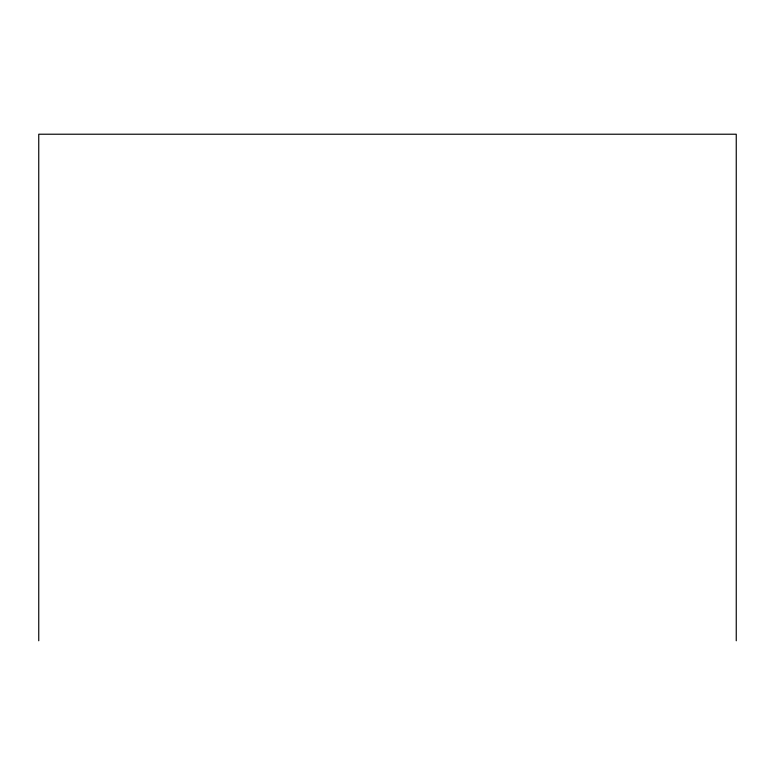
<?xml version="1.0" encoding="UTF-8"?>
<svg xmlns="http://www.w3.org/2000/svg" width="775" height="775" viewBox="0 0 775 775"><rect width="100%" height="100%" fill="white"/><g stroke="black" fill="none" stroke-linecap="round" stroke-linejoin="round"><path stroke-width="1.16" d="M736.25 640.78L736.25 134.22L38.75 134.22L38.75 640.78"/></g></svg>
